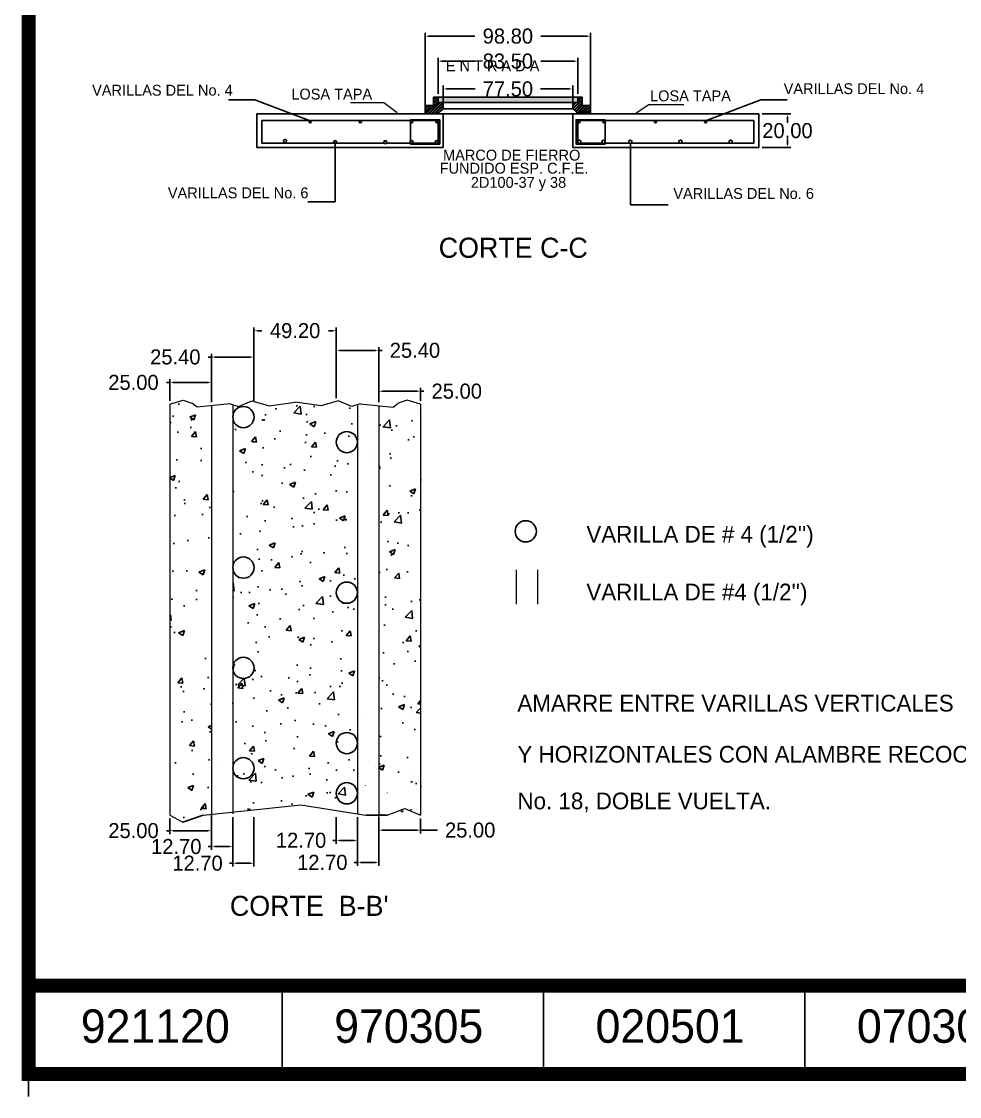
# Model space of a CAD drawing. Header units: centimetres. Extents: x 96 to 420531, y -3168 to 2218.
# Drawn here: x 96 to 657, y 87 to 729 of the extents above; entities that cross this region are included whole.
import ezdxf
from ezdxf.enums import TextEntityAlignment as Align

# ---------------------------------------------------------------- set-up
doc = ezdxf.new("R2010")
doc.units = ezdxf.units.CM
doc.header["$LTSCALE"] = 10
doc.header["$MEASUREMENT"] = 0
doc.linetypes.add('HIDDEN', pattern=[0.375, 0.25, -0.125])
doc.layers.get('DEFPOINTS').update_dxf_attribs({"color": 2, "linetype": 'CONTINUOUS'})
for name, color, linetype in [('CONCRETO', 7, 'CONTINUOUS'), ('DIM', 7, 'CONTINUOUS'), ('HERRAJE', 13, 'CONTINUOUS'), ('MARCO', 7, 'CONTINUOUS'), ('REGISTRO', 1, 'CONTINUOUS'), ('TAPA', 120, 'CONTINUOUS'), ('TEXTOS', 7, 'CONTINUOUS'), ('VARILLAS', 30, 'CONTINUOUS')]:
    doc.layers.add(name, color=color, linetype=linetype)
doc.styles.get("Standard").update_dxf_attribs({"font": ''})
doc.styles.get('Standard').set_extended_font_data('Zurich Ex BT')
doc.dimstyles.get("Standard").update_dxf_attribs({"dimtxt": 9, "dimasz": 2, "dimexe": 2, "dimexo": 2, "dimgap": 0.09, "dimtad": 0, "dimtih": 1, "dimtoh": 1, "dimzin": 0, "dimdsep": 46, "dimtxsty": 'Standard', "dimcen": 0.09, "dimadec": 0, "dimazin": 0, "dimtfac": 1, "dimtofl": 0, "dimtmove": 0, "dimatfit": 3, "dimfxl": 0, "dimtolj": 1, "dimtzin": 0, "dimarcsym": 0})
pattern_1 = [(45, (-340.1363, 531.8446), (-0.8838835, 0.8838835), []), (45, (-340.1363, 532.4696), (-0.8838835, 0.8838835), [])]

# ---------------------------------------------------------------- blocks, each defined once
blk = doc.blocks.new('*D54')
at = {"layer": 'DEFPOINTS', "color": 0}
for p in [(184.36, 513.56), (184.36, 500.68), (209.36, 499.74)]:
    blk.add_point(p, dxfattribs=at)
at = {"layer": 'DIM', "color": 0, "lineweight": -2}
for p, q in [((184.36, 502.68), (184.36, 515.56)), ((209.36, 501.74), (209.36, 515.56)), ((184.36, 513.56), (182.36, 513.56)), ((207.36, 513.56), (186.36, 513.56))]:
    blk.add_line(p, q, dxfattribs=at)
at = {"layer": 'DIM', "color": 0}
for points in [[(186.36, 513.89), (186.36, 513.23), (184.36, 513.56)], [(207.36, 513.89), (207.36, 513.23), (209.36, 513.56)]]:
    blk.add_solid(points, dxfattribs=at)
at = {"layer": 'DIM', "color": 0, "insert": (162.72, 513.56), "char_height": 9, "attachment_point": 5}
blk.add_mtext('\\A1;25.00', dxfattribs=at)
blk = doc.blocks.new('*D55')
at = {"layer": 'DEFPOINTS', "color": 0}
for p in [(309.36, 508.32), (309.36, 500.68), (334.36, 500.68)]:
    blk.add_point(p, dxfattribs=at)
at = {"layer": 'DIM', "color": 0, "lineweight": -2}
for p, q in [((309.36, 502.68), (309.36, 510.32)), ((311.36, 508.32), (332.36, 508.32)), ((334.36, 502.68), (334.36, 510.32)), ((334.36, 508.32), (336.36, 508.32))]:
    blk.add_line(p, q, dxfattribs=at)
at = {"layer": 'DIM', "color": 0}
for points in [[(311.36, 508.65), (311.36, 507.99), (309.36, 508.32)], [(332.36, 508.65), (332.36, 507.99), (334.36, 508.32)]]:
    blk.add_solid(points, dxfattribs=at)
at = {"layer": 'DIM', "color": 0, "insert": (356, 508.32), "char_height": 9, "attachment_point": 5}
blk.add_mtext('\\A1;25.00', dxfattribs=at)
blk = doc.blocks.new('*D56')
at = {"layer": 'DEFPOINTS', "color": 0}
for p in [(184.36, 254.85), (209.36, 255.37), (184.36, 245.49)]:
    blk.add_point(p, dxfattribs=at)
at = {"layer": 'DIM', "color": 0, "lineweight": -2}
for p, q in [((184.36, 252.85), (184.36, 243.49)), ((209.36, 253.37), (209.36, 243.49)), ((184.36, 245.49), (182.36, 245.49)), ((207.36, 245.49), (186.36, 245.49))]:
    blk.add_line(p, q, dxfattribs=at)
at = {"layer": 'DIM', "color": 0}
for points in [[(186.36, 245.82), (186.36, 245.15), (184.36, 245.49)], [(207.36, 245.82), (207.36, 245.15), (209.36, 245.49)]]:
    blk.add_solid(points, dxfattribs=at)
at = {"layer": 'DIM', "color": 0, "insert": (162.72, 245.49), "char_height": 9, "attachment_point": 5}
blk.add_mtext('\\A1;25.00', dxfattribs=at)
blk = doc.blocks.new('*D57')
at = {"layer": 'DEFPOINTS', "color": 0}
for p in [(209.36, 256.68), (222.06, 255.65), (209.36, 235.97)]:
    blk.add_point(p, dxfattribs=at)
at = {"layer": 'DIM', "color": 0, "lineweight": -2}
for p, q in [((209.36, 254.68), (209.36, 233.97)), ((222.06, 253.65), (222.06, 233.97)), ((209.36, 235.97), (207.36, 235.97)), ((220.06, 235.97), (211.36, 235.97))]:
    blk.add_line(p, q, dxfattribs=at)
at = {"layer": 'DIM', "color": 0}
for points in [[(211.36, 236.3), (211.36, 235.64), (209.36, 235.97)], [(220.06, 236.3), (220.06, 235.64), (222.06, 235.97)]]:
    blk.add_solid(points, dxfattribs=at)
at = {"layer": 'DIM', "color": 0, "insert": (188.3, 235.97), "char_height": 9, "attachment_point": 5}
blk.add_mtext('\\A1;12.70', dxfattribs=at)
blk = doc.blocks.new('*D58')
at = {"layer": 'DEFPOINTS', "color": 0}
for p in [(309.36, 255.34), (334.36, 254.85), (309.36, 245.81)]:
    blk.add_point(p, dxfattribs=at)
at = {"layer": 'DIM', "color": 0, "lineweight": -2}
for p, q in [((309.36, 253.34), (309.36, 243.81)), ((334.36, 252.85), (334.36, 243.81)), ((311.36, 245.81), (332.36, 245.81)), ((334.36, 245.81), (344.38, 245.81))]:
    blk.add_line(p, q, dxfattribs=at)
at = {"layer": 'DIM', "color": 0}
for points in [[(311.36, 246.14), (311.36, 245.47), (309.36, 245.81)], [(332.36, 246.14), (332.36, 245.47), (334.36, 245.81)]]:
    blk.add_solid(points, dxfattribs=at)
at = {"layer": 'DIM', "color": 0, "insert": (364.02, 245.81), "char_height": 9, "attachment_point": 5}
blk.add_mtext('\\A1;25.00', dxfattribs=at)
blk = doc.blocks.new('*D59')
at = {"layer": 'DEFPOINTS', "color": 0}
for p in [(296.66, 255.64), (309.36, 255.95), (296.66, 226.5)]:
    blk.add_point(p, dxfattribs=at)
at = {"layer": 'DIM', "color": 0, "lineweight": -2}
for p, q in [((296.66, 253.64), (296.66, 224.5)), ((309.36, 253.95), (309.36, 224.5)), ((296.66, 226.5), (294.66, 226.5)), ((307.36, 226.5), (298.66, 226.5))]:
    blk.add_line(p, q, dxfattribs=at)
at = {"layer": 'DIM', "color": 0}
for points in [[(298.66, 226.83), (298.66, 226.16), (296.66, 226.5)], [(307.36, 226.83), (307.36, 226.16), (309.36, 226.5)]]:
    blk.add_solid(points, dxfattribs=at)
at = {"layer": 'DIM', "color": 0, "insert": (275.6, 226.5), "char_height": 9, "attachment_point": 5}
blk.add_mtext('\\A1;12.70', dxfattribs=at)
blk = doc.blocks.new('*D60')
at = {"layer": 'DEFPOINTS', "color": 0}
for p in [(234.76, 528.78), (209.36, 499.74), (234.76, 500.06)]:
    blk.add_point(p, dxfattribs=at)
at = {"layer": 'DIM', "color": 0, "lineweight": -2}
for p, q in [((209.36, 528.78), (207.36, 528.78)), ((209.36, 501.74), (209.36, 530.78)), ((232.76, 528.78), (211.36, 528.78)), ((234.76, 502.06), (234.76, 530.78))]:
    blk.add_line(p, q, dxfattribs=at)
at = {"layer": 'DIM', "color": 0}
for points in [[(211.36, 529.11), (211.36, 528.45), (209.36, 528.78)], [(232.76, 529.11), (232.76, 528.45), (234.76, 528.78)]]:
    blk.add_solid(points, dxfattribs=at)
at = {"layer": 'DIM', "color": 0, "insert": (187.73, 528.78), "char_height": 9, "attachment_point": 5}
blk.add_mtext('\\A1;25.40', dxfattribs=at)
blk = doc.blocks.new('*D61')
at = {"layer": 'DEFPOINTS', "color": 0}
for p in [(283.96, 532.75), (283.96, 502.17), (309.36, 499.75)]:
    blk.add_point(p, dxfattribs=at)
at = {"layer": 'DIM', "color": 0, "lineweight": -2}
for p, q in [((283.96, 504.17), (283.96, 534.75)), ((309.36, 501.75), (309.36, 534.75)), ((285.96, 532.75), (307.36, 532.75)), ((309.36, 532.75), (311.36, 532.75))]:
    blk.add_line(p, q, dxfattribs=at)
at = {"layer": 'DIM', "color": 0}
for points in [[(285.96, 533.09), (285.96, 532.42), (283.96, 532.75)], [(307.36, 533.09), (307.36, 532.42), (309.36, 532.75)]]:
    blk.add_solid(points, dxfattribs=at)
at = {"layer": 'DIM', "color": 0, "insert": (330.99, 532.75), "char_height": 9, "attachment_point": 5}
blk.add_mtext('\\A1;25.40', dxfattribs=at)
blk = doc.blocks.new('*D62')
at = {"layer": 'DEFPOINTS', "color": 0}
for p in [(283.96, 544.52), (283.96, 502.17), (234.76, 500.06)]:
    blk.add_point(p, dxfattribs=at)
at = {"layer": 'DIM', "color": 0, "lineweight": -2}
for p, q in [((234.76, 502.06), (234.76, 546.52)), ((283.96, 504.17), (283.96, 546.52)), ((236.76, 544.52), (239.48, 544.52)), ((281.96, 544.52), (279.23, 544.52))]:
    blk.add_line(p, q, dxfattribs=at)
at = {"layer": 'DIM', "color": 0}
for points in [[(236.76, 544.85), (236.76, 544.18), (234.76, 544.52)], [(281.96, 544.85), (281.96, 544.18), (283.96, 544.52)]]:
    blk.add_solid(points, dxfattribs=at)
at = {"layer": 'DIM', "color": 0, "insert": (259.36, 544.52), "char_height": 9, "attachment_point": 5}
blk.add_mtext('\\A1;49.20', dxfattribs=at)
blk = doc.blocks.new('*D63')
at = {"layer": 'DEFPOINTS', "color": 0}
for p in [(222.06, 255.65), (234.76, 255.65), (234.76, 226.01)]:
    blk.add_point(p, dxfattribs=at)
at = {"layer": 'DIM', "color": 0, "lineweight": -2}
for p, q in [((222.06, 253.65), (222.06, 224.01)), ((234.76, 253.65), (234.76, 224.01)), ((222.06, 226.01), (220.06, 226.01)), ((232.76, 226.01), (224.06, 226.01))]:
    blk.add_line(p, q, dxfattribs=at)
at = {"layer": 'DIM', "color": 0}
for points in [[(224.06, 226.34), (224.06, 225.67), (222.06, 226.01)], [(232.76, 226.34), (232.76, 225.67), (234.76, 226.01)]]:
    blk.add_solid(points, dxfattribs=at)
at = {"layer": 'DIM', "color": 0, "insert": (201, 226.01), "char_height": 9, "attachment_point": 5}
blk.add_mtext('\\A1;12.70', dxfattribs=at)
blk = doc.blocks.new('*D64')
at = {"layer": 'DEFPOINTS', "color": 0}
for p in [(283.96, 255.64), (296.66, 255.64), (283.96, 239.71)]:
    blk.add_point(p, dxfattribs=at)
at = {"layer": 'DIM', "color": 0, "lineweight": -2}
for p, q in [((283.96, 253.64), (283.96, 237.71)), ((296.66, 253.64), (296.66, 237.71)), ((283.96, 239.71), (281.96, 239.71)), ((294.66, 239.71), (285.96, 239.71))]:
    blk.add_line(p, q, dxfattribs=at)
at = {"layer": 'DIM', "color": 0}
for points in [[(285.96, 240.05), (285.96, 239.38), (283.96, 239.71)], [(294.66, 240.05), (294.66, 239.38), (296.66, 239.71)]]:
    blk.add_solid(points, dxfattribs=at)
at = {"layer": 'DIM', "color": 0, "insert": (262.9, 239.71), "char_height": 9, "attachment_point": 5}
blk.add_mtext('\\A1;12.70', dxfattribs=at)
blk = doc.blocks.new('*D65')
at = {"layer": 'DEFPOINTS', "color": 0}
for p in [(536.55, 674.14), (536.55, 654.14), (553.71, 654.14)]:
    blk.add_point(p, dxfattribs=at)
at = {"layer": 'DIM', "color": 0, "lineweight": -2}
for p, q in [((538.55, 674.14), (555.71, 674.14)), ((553.71, 672.14), (553.71, 668.8)), ((553.71, 656.14), (553.71, 659.47)), ((538.55, 654.14), (555.71, 654.14))]:
    blk.add_line(p, q, dxfattribs=at)
at = {"layer": 'DIM', "color": 0}
for points in [[(553.37, 672.14), (554.04, 672.14), (553.71, 674.14)], [(553.37, 656.14), (554.04, 656.14), (553.71, 654.14)]]:
    blk.add_solid(points, dxfattribs=at)
at = {"layer": 'DIM', "color": 0, "insert": (553.71, 664.14), "char_height": 9, "attachment_point": 5}
blk.add_mtext('\\A1;20.00', dxfattribs=at)
blk = doc.blocks.new('*D66')
at = {"layer": 'DEFPOINTS', "color": 0}
for p in [(425.3, 689.1), (347.8, 677.14), (425.3, 677.14)]:
    blk.add_point(p, dxfattribs=at)
at = {"layer": 'DIM', "color": 0, "lineweight": -2}
for p, q in [((347.8, 679.14), (347.8, 691.1)), ((349.8, 689.1), (366.97, 689.1)), ((423.3, 689.1), (406.13, 689.1)), ((425.3, 679.14), (425.3, 691.1))]:
    blk.add_line(p, q, dxfattribs=at)
at = {"layer": 'DIM', "color": 0}
for points in [[(349.8, 689.43), (349.8, 688.77), (347.8, 689.1)], [(423.3, 689.43), (423.3, 688.77), (425.3, 689.1)]]:
    blk.add_solid(points, dxfattribs=at)
at = {"layer": 'DIM', "color": 0, "insert": (386.55, 689.1), "char_height": 9, "attachment_point": 5}
blk.add_mtext('\\A1;77.50', dxfattribs=at)
blk = doc.blocks.new('*D67')
at = {"layer": 'DEFPOINTS', "color": 0}
for p in [(428.3, 705.74), (344.8, 684.14), (428.3, 684.14)]:
    blk.add_point(p, dxfattribs=at)
at = {"layer": 'DIM', "color": 0, "lineweight": -2}
for p, q in [((344.8, 686.14), (344.8, 707.74)), ((428.3, 686.14), (428.3, 707.74)), ((346.8, 705.74), (366.83, 705.74)), ((426.3, 705.74), (406.26, 705.74))]:
    blk.add_line(p, q, dxfattribs=at)
at = {"layer": 'DIM', "color": 0}
for points in [[(346.8, 706.07), (346.8, 705.4), (344.8, 705.74)], [(426.3, 706.07), (426.3, 705.4), (428.3, 705.74)]]:
    blk.add_solid(points, dxfattribs=at)
at = {"layer": 'DIM', "color": 0, "insert": (386.55, 705.74), "char_height": 9, "attachment_point": 5}
blk.add_mtext('\\A1;83.50', dxfattribs=at)
blk = doc.blocks.new('*D68')
at = {"layer": 'DEFPOINTS', "color": 0}
for p in [(435.95, 720.68), (337.15, 674.14), (435.95, 674.14)]:
    blk.add_point(p, dxfattribs=at)
at = {"layer": 'DIM', "color": 0, "lineweight": -2}
for p, q in [((337.15, 676.14), (337.15, 722.68)), ((339.15, 720.68), (366.88, 720.68)), ((433.95, 720.68), (406.21, 720.68)), ((435.95, 676.14), (435.95, 722.68))]:
    blk.add_line(p, q, dxfattribs=at)
at = {"layer": 'DIM', "color": 0}
for points in [[(339.15, 721.01), (339.15, 720.34), (337.15, 720.68)], [(433.95, 721.01), (433.95, 720.34), (435.95, 720.68)]]:
    blk.add_solid(points, dxfattribs=at)
at = {"layer": 'DIM', "color": 0, "insert": (386.55, 720.68), "char_height": 9, "attachment_point": 5}
blk.add_mtext('\\A1;98.80', dxfattribs=at)
blk = doc.blocks.new('Marco-Reg')
at = {"layer": 'DIM'}
blk.add_line((100, 100), (100, 86.51), dxfattribs=at)
at = {"layer": 'MARCO', "linetype": 'Continuous'}
for p, q in [((251.52, 152.81), (251.52, 100)), ((407.78, 152.81), (407.78, 100)), ((564.04, 152.81), (564.04, 100))]:
    blk.add_line(p, q, dxfattribs=at)
at = {"layer": 'MARCO', "linetype": 'Continuous', "const_width": 8.47}
blk.add_lwpolyline([(3366.55, 100), (3366.55, 2213.65), (100, 2213.65), (100, 100)], close=True, dxfattribs=at)
blk.add_lwpolyline([(2600.84, 152.81), (100, 152.81)], dxfattribs=at)
at = {"layer": 'TEXTOS'}
for s, p in [('921120', (175.76, 118.63)), ('970305', (327.27, 118.63)), ('020501', (483.54, 118.63)), ('070305', (639.8, 118.63))]:
    blk.add_text(s, height=19.971, dxfattribs=at).set_placement(p, align=Align.CENTER)

msp = doc.modelspace()

# ---------------------------------------------------------------- hatches: boundary and pattern name
at = {"layer": 'CONCRETO'}
h = msp.add_hatch(dxfattribs=at)
h.set_pattern_fill('AR-CONC', color=256, scale=5, style=0)
h.set_pattern_definition([(50, (-562.804, -562.29), (35.863, -3.1376), [3.75, -41.25]), (355, (-562.804, -562.29), (-6.9376, 37.6096), [3, -33]), (100.4514, (-559.815, -562.55), (28.9255, 34.472), [3.187, -35.0571]), (46.1842, (-562.804, -552.29), (53.362, -8.276), [5.625, -61.875]), (96.6356, (-558.357, -552.98), (46.7331, 48.7059), [4.7805, -52.5857]), (351.184, (-562.804, -552.29), (46.733, 48.706), [4.5, -49.5]), (21, (-557.804, -554.79), (29.84535, -20.13094), [3.75, -41.25]), (326, (-557.804, -554.79), (12.1658, 36.2575), [3, -33]), (71.4514, (-555.317, -556.467), (42.0111, 16.1265), [3.187, -35.0571]), (37.5, (-562.804, -562.289), (0.60799, 16.64469), [0, -32.6, 0, -33.5, 0, -33.125]), (7.5, (-562.804, -562.29), (13.15348, 19.72059), [0, -19.1, 0, -31.85, 0, -12.625]), (327.5, (-573.954, -562.289), (26.69112, -1.12774), [0, -12.5, 0, -39, 0, -51.75]), (317.5, (-578.954, -562.29), (29.1593, 5.00525), [0, -16.25, 0, -25.9, 0, -36.75])])
h.paths.add_polyline_path([(209.56, 499.717), (200.983, 498.85), (197.889, 501.252), (192.59, 502.882), (184.557, 500.652), (184.557, 254.818), (192.366, 250.566), (204.557, 254.818), (209.56, 255.342)])
h.paths.add_polyline_path([(297.053, 500.398), (293.503, 499.215), (285.349, 502.474), (275.158, 499.623), (259.557, 501.701), (243.955, 499.623), (233.764, 502.474), (225.611, 499.215), (222.056, 500.399), (222.056, 256.654), (262.925, 260.941), (297.053, 255.573)])
h.paths.add_polyline_path([(334.557, 500.652), (326.523, 502.882), (321.224, 501.252), (318.13, 498.85), (309.553, 499.717), (309.553, 254.818), (314.557, 254.818), (325.067, 258.78), (334.557, 254.818)])
at = {"layer": 'HERRAJE'}
h = msp.add_hatch(dxfattribs=at)
h.set_pattern_fill('STEEL', color=256, scale=10, style=0)
h.set_pattern_definition(pattern_1)
h.paths.add_polyline_path([(342.147, 679.136), (337.147, 679.136), (337.147, 674.136), (344.297, 674.136), (347.797, 677.136), (347.797, 680.936), (344.797, 680.936), (344.797, 684.136), (342.147, 684.136)])
h = msp.add_hatch(dxfattribs=at)
h.set_pattern_fill('STEEL', color=256, scale=10, style=0)
h.set_pattern_definition(pattern_1)
h.paths.add_polyline_path([(430.947, 679.136), (430.947, 684.136), (428.297, 684.136), (428.297, 680.936), (425.297, 680.936), (425.297, 677.136), (428.797, 674.136), (435.947, 674.136), (435.947, 679.136)])
at = {"layer": 'TAPA'}
h = msp.add_hatch(dxfattribs=at)
h.set_pattern_fill('DOTS', color=256, scale=10, style=0)
h.set_pattern_definition([(0, (-1342.4108, -1373.19234), (0.3125, 0.625), [0, -0.625])])
h.paths.add_polyline_path([(344.797, 684.136), (344.797, 680.936), (347.797, 680.936), (425.297, 680.936), (428.297, 680.936), (428.297, 684.136)])

# ---------------------------------------------------------------- linework, layer by layer
at = {"layer": 'HERRAJE'}
for p, q in [((344.797, 684.136), (428.297, 684.136)), ((347.797, 680.936), (425.297, 680.936)), ((425.297, 677.136), (347.797, 677.136)), ((344.297, 674.136), (428.797, 674.136))]:
    msp.add_line(p, q, dxfattribs=at)
for points in [[(337.147, 679.136), (342.147, 679.136), (342.147, 684.136), (344.797, 684.136), (344.797, 680.936), (347.797, 680.936), (347.797, 677.136), (344.297, 674.136), (337.147, 674.136)], [(428.297, 684.136), (428.297, 680.936), (425.297, 680.936), (425.297, 677.136), (428.797, 674.136), (435.947, 674.136), (435.947, 679.136), (430.947, 679.136), (430.947, 684.136)]]:
    msp.add_lwpolyline(points, close=True, dxfattribs=at)
at = {"layer": 'REGISTRO'}
for p, q in [((236.547, 674.136), (536.547, 674.136)), ((236.547, 674.136), (236.547, 654.136)), ((536.547, 674.136), (536.547, 654.136)), ((266.547, 654.136), (236.547, 654.136)), ((536.547, 654.136), (425.297, 654.136)), ((204.359, 254.849), (192.169, 250.597)), ((314.359, 254.849), (301.659, 254.849))]:
    msp.add_line(p, q, dxfattribs=at)
at = {"layer": 'REGISTRO', "lineweight": 5}
for p, q in [((184.359, 500.683), (192.392, 502.913)), ((192.392, 502.913), (197.692, 501.283)), ((225.413, 499.246), (233.566, 502.506)), ((233.566, 502.506), (243.758, 499.654)), ((243.758, 499.654), (259.359, 501.733)), ((274.96, 499.654), (259.359, 501.733)), ((285.152, 502.506), (274.96, 499.654)), ((293.305, 499.246), (285.152, 502.506)), ((326.326, 502.913), (321.026, 501.283)), ((334.359, 500.683), (326.326, 502.913)), ((184.359, 500.683), (184.359, 254.849)), ((200.786, 498.881), (197.692, 501.283)), ((220.521, 500.876), (200.786, 498.881)), ((220.521, 500.876), (225.413, 499.246)), ((298.197, 500.876), (293.305, 499.246)), ((298.197, 500.876), (317.932, 498.881)), ((317.932, 498.881), (321.026, 501.283)), ((334.359, 500.683), (334.359, 254.849)), ((334.359, 500.683), (334.359, 254.849)), ((391.513, 401.56), (391.513, 380.993)), ((404.213, 401.56), (404.213, 380.993)), ((204.359, 254.849), (262.727, 260.973)), ((262.727, 260.973), (301.659, 254.849)), ((314.359, 254.849), (324.869, 258.812)), ((324.869, 258.812), (334.359, 254.849)), ((184.359, 254.849), (192.169, 250.597))]:
    msp.add_line(p, q, dxfattribs=at)
at = {"layer": 'REGISTRO', "linetype": 'HIDDEN', "lineweight": 5}
for p, q in [((301.359, 272.447), (301.42, 272.44)), ((301.359, 272.377), (301.422, 272.437)), ((314.359, 268.042), (314.387, 268.021)), ((296.66, 258.147), (296.66, 258.147)), ((308.09, 258.265), (308.09, 258.265)), ((313.777, 257.937), (313.777, 257.937)), ((322.336, 257.832), (322.336, 257.832)), ((328.174, 257.905), (329.288, 258.193)), ((330.894, 257.727), (330.894, 257.727)), ((331.932, 258.137), (331.932, 258.137)), ((298.053, 255.551), (298.053, 255.551)), ((298.439, 256.189), (298.439, 256.189)), ((310.338, 255.951), (310.338, 255.951))]:
    msp.add_line(p, q, dxfattribs=at)
at = {"layer": 'REGISTRO'}
msp.add_lwpolyline([(266.547, 654.136), (347.776, 654.136)], dxfattribs=at)
at = {"layer": 'REGISTRO', "lineweight": 5}
for start, end in [(0, 180), (180, 0)]:
    msp.add_arc((323.331, 257.445), 0.689, start, end, dxfattribs=at)
at = {"layer": 'TEXTOS', "linetype": 'HIDDEN', "lineweight": 5}
for p, q in [((332.588, 496.896), (332.588, 496.896)), ((194.347, 492.245), (194.347, 492.245)), ((329.172, 490.591), (329.172, 490.591)), ((211.986, 471.592), (211.986, 471.592)), ((313.105, 470.351), (313.105, 470.351)), ((305.701, 468.185), (305.701, 468.185)), ((207.695, 437.565), (207.695, 437.565)), ((330.285, 440.117), (330.285, 440.117)), ((187.418, 435.5), (187.418, 435.5)), ((185.648, 424.327), (185.648, 424.327)), ((324.978, 398.413), (324.978, 398.413)), ((313.723, 387.895), (313.723, 387.895)), ((314.07, 386.237), (314.07, 386.237)), ((333.821, 367.993), (333.821, 367.993)), ((212.115, 327.065), (212.115, 327.065)), ((201.267, 316.732), (201.267, 316.732)), ((301.63, 311.903), (301.63, 311.903)), ((333.997, 303.794), (333.997, 303.794)), ((201.956, 288.078), (201.956, 288.078)), ((215.171, 287.258), (215.171, 287.258)), ((303.075, 286.837), (303.075, 286.837)), ((306.932, 284.299), (306.932, 284.299)), ((330.183, 281.003), (330.183, 281.003))]:
    msp.add_line(p, q, dxfattribs=at)
at = {"layer": 'TEXTOS', "lineweight": 5}
for points in [[(320.272, 674.915), (312.362, 680.874), (292.524, 680.874)], [(463.348, 674.795), (470.862, 679.83), (491.735, 679.83)]]:
    msp.add_lwpolyline(points, dxfattribs=at)
at = {"layer": 'VARILLAS'}
for p, q in [((347.776, 674.136), (347.776, 654.136)), ((425.297, 674.136), (425.297, 654.136)), ((444.699, 670.164), (444.699, 670.664)), ((344.566, 656.136), (345.066, 656.136)), ((347.776, 654.136), (345.276, 654.136))]:
    msp.add_line(p, q, dxfattribs=at)
at = {"layer": 'VARILLAS', "lineweight": 5}
for p, q in [((209.362, 499.745), (209.362, 255.34)), ((222.058, 500.056), (222.058, 255.651)), ((296.656, 499.745), (296.656, 255.34)), ((309.356, 499.748), (309.356, 255.34))]:
    msp.add_line(p, q, dxfattribs=at)
at = {"layer": 'VARILLAS', "linetype": 'HIDDEN', "lineweight": 5}
msp.add_line((306.732, 471.592), (306.732, 471.592), dxfattribs=at)
msp.add_line((306.732, 471.592), (306.732, 471.592), dxfattribs=at)
at = {"layer": 'VARILLAS'}
for points in [[(345.276, 670.111), (345.276, 656.636), (344.547, 656.636), (239.547, 656.636), (239.547, 670.164)], [(344.776, 656.636), (344.776, 670.164), (239.547, 670.164)], [(345.795, 656.136), (328.394, 656.136), (328.394, 670.164), (328.394, 670.664), (345.795, 670.664), (345.795, 656.136)], [(444.699, 670.164), (444.699, 656.136), (427.298, 656.136), (427.298, 670.664), (444.699, 670.664)], [(533.547, 670.164), (533.547, 656.636), (427.817, 656.636), (427.817, 670.111)], [(533.547, 670.164), (428.317, 670.164), (428.317, 656.636)]]:
    msp.add_lwpolyline(points, dxfattribs=at)
for centre, radius in [((268.314, 669.515), 0.635), ((298.314, 669.515), 0.635), ((329.043, 669.515), 0.635), ((344.043, 669.515), 0.635), ((429.05, 669.515), 0.635), ((444.05, 669.515), 0.635), ((474.779, 669.515), 0.635), ((504.779, 669.515), 0.635), ((253.322, 657.986), 0.95), ((283.314, 657.309), 0.95), ((313.314, 657.309), 0.95), ((329.043, 657.309), 0.95), ((344.043, 657.309), 0.95), ((429.26, 657.601), 0.95), ((443.74, 657.588), 0.95), ((459.728, 657.593), 0.95), ((489.728, 657.593), 0.95), ((519.728, 657.593), 0.95), ((228.444, 492.865), 6.35), ((290.269, 477.865), 6.35), ((397.255, 424.52), 6.35), ((228.444, 402.865), 6.35), ((290.269, 387.865), 6.35), ((228.444, 342.865), 6.35), ((290.269, 297.865), 6.35), ((228.444, 282.865), 6.35), ((290.269, 267.865), 6.35)]:
    msp.add_circle(centre, radius, dxfattribs=at)

# ---------------------------------------------------------------- block references
at = {"layer": 'DIM'}
msp.add_blockref('Marco-Reg', (0, 0), dxfattribs=at)

# ---------------------------------------------------------------- texts
at = {"layer": 'TEXTOS', "lineweight": 5}
for s, height, p in [('E N T R A D A', 6.5, (349.423, 699.687)), ('LOSA TAPA', 6.5, (257.095, 682.792)), ('LOSA TAPA', 6.5, (471.576, 681.738)), ("VARILLA DE # 4 (1/2'')", 10, (433.488, 417.794)), ("VARILLA DE #4 (1/2'')", 10, (433.488, 383.235)), ('AMARRE ENTRE VARILLAS VERTICALES', 10, (392.254, 316.774)), ('Y HORIZONTALES CON ALAMBRE RECOCIDO', 10, (392.254, 286.202)), ('No. 18, DOBLE VUELTA.', 10, (392.254, 258.289))]:
    msp.add_text(s, height=height, dxfattribs=at).set_placement(p)
for s, p in [(' VARILLAS DEL No. 4', (178.795, 688.346)), (' VARILLAS DEL No. 4', (592.258, 689.282)), (' VARILLAS DEL No. 6', (224.09, 626.969)), (' VARILLAS DEL No. 6', (526.299, 626.593))]:
    msp.add_text(s, height=6.5, dxfattribs=at).set_placement(p, align=Align.MIDDLE_CENTER)
for s, height, p in [('MARCO DE FIERRO', 6.5, (388.835, 646.28)), ('FUNDIDO ESP. C.F.E.', 6.5, (390.193, 638.47)), ('2D100-37 y 38', 6.5, (392.91, 629.98)), ('CORTE C-C', 12, (389.76, 588.143, -9.885)), ("CORTE  B-B'", 12, (267.792, 194.539))]:
    msp.add_text(s, height=height, dxfattribs=at).set_placement(p, align=Align.CENTER)

# ---------------------------------------------------------------- dimensions: what is measured, and where the dimension line sits
at = {"layer": 'DIM'}
for base, p1, p2, picture, middle in [((435.947, 720.678), (337.147, 674.136), (435.947, 674.136), '*D68', (386.547, 720.678)), ((428.297, 705.735), (344.797, 684.136), (428.297, 684.136), '*D67', (386.547, 705.735)), ((425.297, 689.099), (347.797, 677.136), (425.297, 677.136), '*D66', (386.547, 689.099)), ((283.956, 544.515), (234.758, 500.056), (283.956, 502.171), '*D62', (259.357, 544.515)), ((184.359, 513.559), (209.362, 499.745), (184.359, 500.683), '*D54', (162.722, 513.559)), ((184.359, 245.485), (209.362, 255.374), (184.359, 254.849), '*D56', (162.722, 245.485)), ((283.956, 239.714), (296.656, 255.636), (283.956, 255.636), '*D64', (262.896, 239.714))]:
    dim = msp.add_linear_dim(base=base, p1=p1, p2=p2, dimstyle='Standard', dxfattribs=at)
    dim.commit()
    dim.dimension.update_dxf_attribs({"geometry": picture, "text_midpoint": middle})
dim = msp.add_linear_dim(base=(553.706, 654.136), p1=(536.547, 674.136), p2=(536.547, 654.136), angle=90, dimstyle='Standard', dxfattribs=at)
dim.commit()
dim.dimension.update_dxf_attribs({"geometry": '*D65', "text_midpoint": (553.706, 664.136)})
for base, p1, p2, picture, middle in [((234.758, 528.78), (209.362, 499.745), (234.758, 500.056), '*D60', (187.725, 528.78)), ((283.956, 532.754), (309.356, 499.748), (283.956, 502.171), '*D61', (330.993, 532.754)), ((309.356, 508.321), (334.359, 500.683), (309.356, 500.683), '*D55', (355.996, 508.321)), ((209.362, 235.969), (222.058, 255.651), (209.362, 256.685), '*D57', (188.302, 235.969)), ((234.758, 226.008), (222.058, 255.651), (234.758, 255.651), '*D63', (200.997, 226.008)), ((296.656, 226.497), (309.356, 255.951), (296.656, 255.636), '*D59', (275.596, 226.497)), ((309.356, 245.806), (334.359, 254.849), (309.356, 255.34), '*D58', (364.021, 245.806))]:
    dim = msp.add_linear_dim(base=base, p1=p1, p2=p2, dimstyle='Standard', dxfattribs=at)
    dim.commit()
    dim.dimension.update_dxf_attribs({"geometry": picture, "text_midpoint": middle, "dimtype": 160})

# ---------------------------------------------------------------- leaders
at = {"layer": 'TEXTOS'}
for points in [[(268.416, 670.142), (235.268, 682.67), (219.464, 682.67)], [(504.677, 670.142), (537.825, 682.67), (553.629, 682.67)], [(283.314, 657.309), (283.314, 621.558), (266.891, 621.558)], [(459.898, 656.658), (459.898, 619.743), (482.337, 619.858)]]:
    msp.add_leader(points, dimstyle='Standard', override={"dimgap": 0.09, "dimtad": 0}, dxfattribs=at)

doc.saveas('drawing.dxf')
